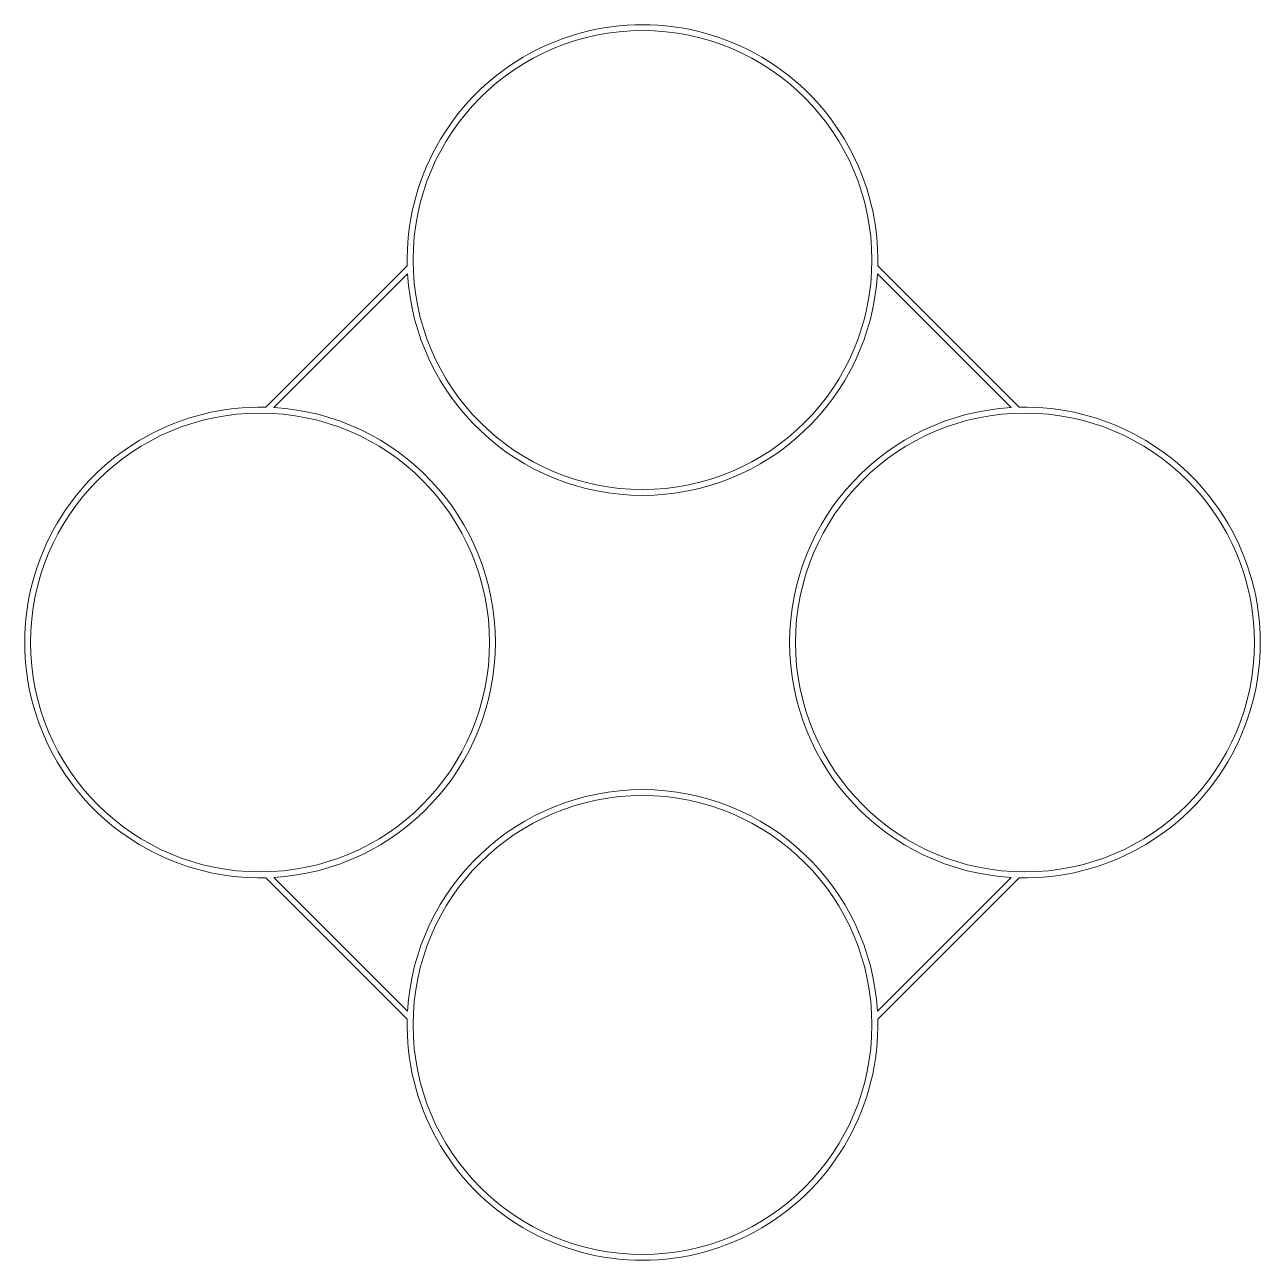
# Model space of a CAD drawing. Header units: millimetres. Extents: x -105 to 105, y -105 to 105.
import ezdxf

# ---------------------------------------------------------------- set-up
doc = ezdxf.new("R2010")
doc.units = ezdxf.units.MM
doc.layers.get('0').update_dxf_attribs({"lineweight": 0})

msp = doc.modelspace()

# ---------------------------------------------------------------- linework, layer by layer
for p, q in [((-64, 39.99), (-39.99, 64)), ((39.99, 64), (64, 39.99)), ((-62.64, 39.93), (-39.93, 62.64)), ((39.93, 62.64), (62.64, 39.93)), ((-64, -39.99), (-39.99, -64)), ((-62.64, -39.93), (-39.93, -62.64)), ((62.64, -39.93), (39.93, -62.64)), ((64, -39.99), (39.99, -64))]:
    msp.add_line(p, q)
for centre in [(0, 65), (-65, 0), (65, 0), (0, -65)]:
    msp.add_circle(centre, 39)
for centre, start, end in [((0, 65), 358.5675, 181.4325), ((0, 65), 183.3784, 356.6216), ((-65, 0), 88.5675, 271.4325), ((-65, 0), 273.3784, 86.6216), ((65, 0), 93.3784, 266.6216), ((65, 0), 268.5675, 91.4325), ((0, -65), 3.3784, 176.6216), ((0, -65), 178.5675, 1.4325)]:
    msp.add_arc(centre, 40, start, end)

doc.saveas('drawing.dxf')
